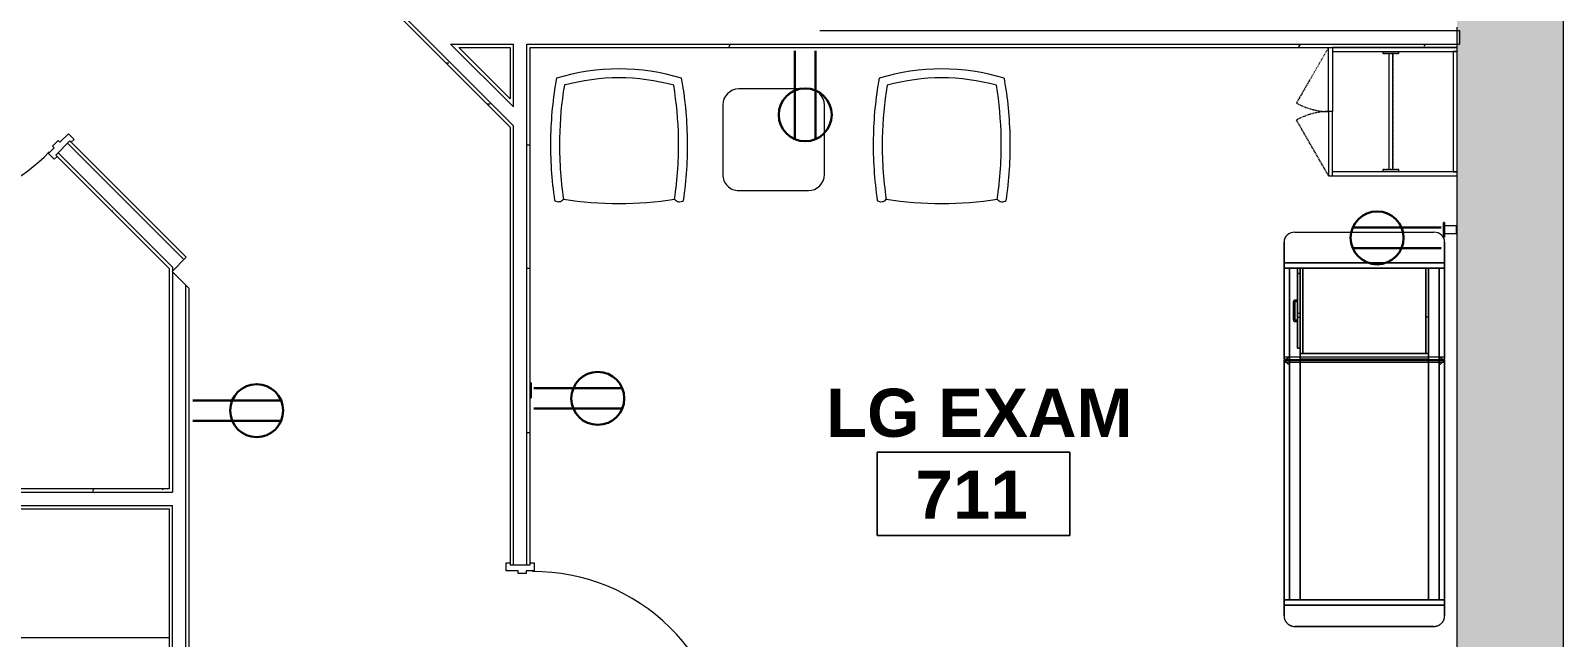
# Model space of a CAD drawing. Header units: inches. Extents: x 1076 to 2563, y 349 to 2134.
# Drawn here: x 1950.6 to 2237.1, y 1136.7 to 1250.2 of the extents above; entities that cross this region are included whole.
import ezdxf

# ---------------------------------------------------------------- set-up
doc = ezdxf.new("R2010")
doc.units = ezdxf.units.IN
doc.header["$MEASUREMENT"] = 0
doc.linetypes.add('Dash', pattern=[0.25, 0.125, -0.125])
doc.linetypes.add('Hidden', pattern=[0.28125, 0.1875, -0.09375])
for name, color, linetype, lineweight in [('A-ANNO-NOTE', 131, 'Continuous', 30), ('A-AREA-IDEN', 2, 'Continuous', 9), ('A-DOOR', 31, 'Continuous', 13), ('A-WALL', 113, 'Continuous', 13), ('A-WALL-PATT', 111, 'Continuous', 13), ('E-ELEC-FIXT', 91, 'Continuous', 9), ('I-FURN', 30, 'Continuous', 9), ('I-WALL', 2, 'Continuous', 13), ('Q-CASE', 31, 'Continuous', 13), ('Q-CASE-HDLN', 31, 'Dash', 9)]:
    doc.layers.add(name, color=color, linetype=linetype, lineweight=lineweight)
doc.styles.add('Swis721 Lt BT_B', font='', dxfattribs={"height": 9})
doc.styles.get('Swis721 Lt BT_B').set_extended_font_data('Swis721 Lt BT', bold=True)
pattern_1 = [(0, (0, 0), (30.72, 7.68), [1.267, -21.773, 1.267, -21.773, -122.88]), (0, (0, 0), (30.72, 7.68), [-46.08, 1.267, -44.813, 1.267, -21.773, -53.76]), (0, (0, 0), (30.72, 7.68), [-115.2, 1.267, -14.093, 1.267, -37.133]), (120, (11.52, 3.84), (-22.011075, 22.7643), [1.267, -21.773, 1.267, -21.773, -122.88]), (120, (11.52, 3.84), (-22.011075, 22.7643), [-46.08, 1.267, -44.813, 1.267, -21.773, -53.76]), (120, (11.52, 3.84), (-22.011075, 22.7643), [-115.2, 1.267, -14.093, 1.267, -37.133]), (240, (15.36, 19.2), (-8.708925, -30.4443), [1.267, -21.773, 1.267, -21.773, -122.88]), (240, (15.36, 19.2), (-8.708925, -30.4443), [-46.08, 1.267, -44.813, 1.267, -21.773, -53.76]), (240, (15.36, 19.2), (-8.708925, -30.4443), [-115.2, 1.267, -14.093, 1.267, -37.133])]

# ---------------------------------------------------------------- blocks, each defined once
blk = doc.blocks.new('Door - Single - Solid Door-V12-Level XX  POWER _ SIGNAL')
at = {"layer": 'A-DOOR', "lineweight": 9}
for p, q in [((-15.63, 2.54), (-14.13, 2.54)), ((-15.63, 1.79), (-15.63, 2.54)), ((-14.13, 2.54), (-14.13, 0.29)), ((-14.13, 0.29), (-13.63, 0.29)), ((-13.63, 0.29), (-13.63, -1.21)), ((21.62, 0.29), (22.12, 0.29)), ((21.62, -1.21), (21.62, 0.29)), ((22.12, 2.54), (23.62, 2.54)), ((22.12, 0.29), (22.12, 2.54)), ((23.62, 2.54), (23.62, 1.79)), ((-15.63, -2.71), (-15.63, -1.96)), ((-14.13, -2.71), (-15.63, -2.71)), ((-14.13, -1.21), (-14.13, -2.71)), ((-13.63, -1.21), (-14.13, -1.21)), ((22.12, -1.21), (21.62, -1.21)), ((22.12, -2.71), (22.12, -1.21)), ((23.62, -2.71), (22.12, -2.71)), ((23.62, -1.96), (23.62, -2.71))]:
    blk.add_line(p, q, dxfattribs=at)
at = {"layer": 'A-DOOR'}
for p, q in [((-12.63, -2.71), (-14.01, -2.71)), ((-14.01, -2.71), (-14.01, -38.71)), ((-12.63, -38.71), (-12.63, -2.71)), ((-14.01, -38.71), (-12.63, -38.71))]:
    blk.add_line(p, q, dxfattribs=at)
at = {"layer": 'A-DOOR', "lineweight": 9}
blk.add_arc((-14.01, -2.71), 36, 270, 0.5, dxfattribs=at)
blk = doc.blocks.new('F-Chairs - Side 05-7197658-Level XX  POWER _ SIGNAL')
at = {"layer": 'I-FURN'}
for centre, radius, start, end in [((57.8, 14.21), 70.61, 171.5308, 180.996), ((-11.33, 23.66), 1.18, 36.4314, 126.6303), ((57.8, 14.21), 68.93, 171.5308, 181.0506), ((0, -44.54), 69.68, 81.4321, 98.5679), ((11.32, 23.64), 1.18, 52.4725, 142.685), ((-57.8, 14.21), 68.93, 358.9494, 8.4692), ((-57.8, 14.21), 70.61, 359.004, 8.4692), ((57.8, 14.21), 70.61, 180.996, 190.1756), ((57.8, 14.21), 68.93, 181.0506, 189.3144), ((-57.8, 14.21), 68.93, 350.6856, 358.9494), ((-57.8, 14.21), 70.61, 349.8244, 359.004), ((0, 40.33), 38.66, 254.6661, 285.3339), ((0, 40.33), 40.33, 253.1446, 286.8554)]:
    blk.add_arc(centre, radius, start, end, dxfattribs=at)
blk = doc.blocks.new('Bed-Healthcare-4_SMARTBIM - Treatment_Table_SMARTBIM-V33-Level XX  POWER _ SIGNAL')
at = {"layer": 'I-FURN'}
for p, q in [((-35.57, 15), (-35.88, 15)), ((-35.88, 15), (-14.36, 15)), ((-14.06, 15), (-35.57, 15)), ((-31, 15), (-32, 15)), ((-32, 15), (-31, 15)), ((-32, 14.96), (-32, 14.88)), ((-32, 14.88), (-32, 14.96)), ((-32, 14.87), (-32, 14.73)), ((-32, 14.73), (-32, 14.87)), ((-32, 14.71), (-32, 14.53)), ((-32, 14.53), (-32, 14.71)), ((-32, 14.46), (-32, 14.26)), ((-32, 14.26), (-32, 14.46)), ((-31, 14.88), (-31, 14.96)), ((-31, 14.96), (-31, 14.88)), ((-31, 14.74), (-31, 14.87)), ((-31, 14.87), (-31, 14.74)), ((-31, 14.54), (-31, 14.71)), ((-31, 14.71), (-31, 14.54)), ((-31, 12), (-31, 14.5)), ((-31, 14.5), (-31, 14)), ((-14.36, 15), (-14.06, 15)), ((-14.36, 14.98), (-14.36, 14.94)), ((-14.36, 14.94), (-14.36, 14.86)), ((-14.36, 14.86), (-14.36, 14.71)), ((-14.36, 14.7), (-14.36, 14.26)), ((-13.85, 14.86), (-13.85, -14.83)), ((-13.84, -15), (-13.84, 15)), ((-13.84, 15), (34, 15)), ((-13.84, 15), (-13.63, 15)), ((-13.84, -15), (-13.84, 15)), ((-13.65, 14.81), (-13.65, -14.81)), ((34, 15), (-13.63, 15)), ((-13.41, 14.65), (-13.41, 14.81)), ((-13.41, -14.65), (-13.41, 14.65)), ((32, 15), (31, 15)), ((31, 15), (32, 15)), ((31, 14.96), (31, 14.87)), ((31, 14.87), (31, 14.96)), ((31, 14.86), (31, 14.71)), ((31, 14.71), (31, 14.86)), ((31, 14.7), (31, 14.51)), ((31, 14.51), (31, 14.7)), ((31, 14.5), (31, 14.27)), ((31, 14.27), (31, 14.5)), ((32, 14.87), (32, 14.96)), ((32, 14.96), (32, 14.87)), ((32, 14.71), (32, 14.86)), ((32, 14.86), (32, 14.71)), ((32, 14.51), (32, 14.7)), ((32, 14.7), (32, 14.51)), ((32, 14.27), (32, 14.5)), ((32, 14.5), (32, 14.27)), ((-37.7, -13), (-37.7, 13)), ((-32, 14.22), (-32, -14.22)), ((-32, -14.22), (-32, 14.22)), ((-14.44, 14), (-31, 14)), ((-31, 14), (-31, 12)), ((-31, 12), (-31, 14)), ((-31, 14), (-14.44, 14)), ((-31, 14), (-31, 12)), ((-31, 12), (-21.84, 12)), ((-21.84, 12), (-31, 12)), ((-31, 12), (-21.84, 12)), ((-21.84, 12), (-31, 12)), ((-31, 11.5), (-31, 12)), ((-31, 12), (-31, 11.5)), ((-21.84, 12), (-31, 12)), ((-31, 12), (-31, 11.5)), ((-31, 11.5), (-31, 12)), ((-31, 12), (-21.84, 12)), ((-21.84, 12), (-31, 12)), ((-31, 12), (-31, 11.5)), ((-31, 11.5), (-31, 12)), ((-31, 12), (-21.84, 12)), ((-21.84, 12), (-31, 12)), ((-31, 12), (-31, 11.5)), ((-31, 11.5), (-31, 12)), ((-31, 12), (-21.84, 12)), ((-31, 11.5), (-31, 12)), ((-31, 12), (-31, 11.5)), ((-31, 11.5), (-21.84, 11.5)), ((-21.84, 11.5), (-31, 11.5)), ((-31, 11.5), (-21.84, 11.5)), ((-21.84, 11.5), (-31, 11.5)), ((-31, 11.5), (-31, -12)), ((-31, -12), (-31, 11.5)), ((-31, 11.5), (-31, -11.5)), ((-31, -11.5), (-31, 11.5)), ((-31, -12), (-31, 11.5)), ((-31, 11.5), (-31, -11.5)), ((-21.84, 12), (-14.44, 12)), ((-15, 12), (-21.84, 12)), ((-21.84, 12), (-21.84, 11.5)), ((-21.84, 12), (-21.84, 11.5)), ((-15, 12), (-21.84, 12)), ((-21.84, 12), (-15, 12)), ((-14.44, 12), (-21.84, 12)), ((-21.84, 12), (-15, 12)), ((-14.44, 12), (-21.84, 12)), ((-21.84, 12), (-14.44, 12)), ((-21.84, 11.5), (-15, 11.5)), ((-15, 11.5), (-21.84, 11.5)), ((-14.44, 12), (-15, 12)), ((-15, 11.5), (-15, 12)), ((-15, 12), (-15, 11.5)), ((-14.44, 12), (-15, 12)), ((-15, 12), (-15, -12)), ((-15, 11.5), (-15, 12)), ((-15, 12), (-14.44, 12)), ((-15, 12), (-14.44, 12)), ((-15, -11.5), (-15, 11.5)), ((-14.22, 14), (-14.44, 14)), ((-14.44, 14), (-14.22, 14)), ((-14.42, 12), (-14.22, 12)), ((-14.22, 12), (-14.42, 12)), ((-14.22, 12), (-14.42, 12)), ((-14.42, 12), (-14.22, 12)), ((-14.22, 12), (-14.42, 12)), ((-14.42, 12), (-14.22, 12)), ((-14.22, 12), (-14.42, 12)), ((-14.42, 12), (-14.22, 12)), ((-14.36, 14.26), (-14.36, -14.26)), ((-14.04, 14), (-14.22, 14)), ((-14.22, 14), (-14.04, 14)), ((-14.2, 12), (-14.04, 12)), ((-14.04, 12), (-14.2, 12)), ((-14.04, 12), (-14.2, 12)), ((-14.2, 12), (-14.04, 12)), ((-14.04, 12), (-14.2, 12)), ((-14.2, 12), (-14.04, 12)), ((-14.04, 12), (-14.2, 12)), ((-14.2, 12), (-14.04, 12)), ((-13.91, 14), (-14.04, 14)), ((-14.04, 14), (-13.91, 14)), ((-14.03, 12), (-13.91, 12)), ((-13.91, 12), (-14.03, 12)), ((-13.91, 12), (-14, 12)), ((-14, -12), (-14, 12)), ((-14, 12), (-14, -12)), ((-14, 12), (-13.91, 12)), ((-13.91, 12), (-14, 12)), ((-14, 12), (-13.91, 12)), ((-13.85, 14), (-13.91, 14)), ((-13.91, 14), (-13.85, 14)), ((-13.91, 12), (-13.85, 12)), ((-13.85, 12), (-13.91, 12)), ((-13.85, 12), (-13.91, 12)), ((-13.91, 12), (-13.85, 12)), ((-13.85, 12), (-13.91, 12)), ((-13.91, 12), (-13.85, 12)), ((-13.64, 14), (-13.82, 14)), ((-13.82, 14), (-13.64, 14)), ((-13.79, 12), (-13.65, 12)), ((-13.65, 12), (-13.79, 12)), ((-13.65, 12), (-13.79, 12)), ((-13.79, 12), (-13.65, 12)), ((-13.65, 12), (-13.79, 12)), ((-13.79, 12), (-13.65, 12)), ((-13.49, 14), (-13.64, 14)), ((-13.64, 14), (-13.49, 14)), ((-13.63, 12), (-13.49, 12)), ((-13.49, 12), (-13.63, 12)), ((-13.49, 12), (-13.63, 12)), ((-13.63, 12), (-13.49, 12)), ((-13.49, 12), (-13.63, 12)), ((-13.63, 12), (-13.49, 12)), ((-13.41, 14), (-13.48, 14)), ((-13.48, 14), (-13.41, 14)), ((-13.47, 12), (-13.41, 12)), ((-13.41, 12), (-13.47, 12)), ((-13.41, 12), (-13.47, 12)), ((-13.47, 12), (-13.41, 12)), ((-13.41, 12), (-13.47, 12)), ((-13.47, 12), (-13.41, 12)), ((-13.29, 14), (-13.41, 14)), ((-13.41, 14), (-13.29, 14)), ((-13.41, 12), (-13.29, 12)), ((-13.29, 12), (-13.41, 12)), ((-13.29, 12), (-13.41, 12)), ((-13.41, 12), (-13.29, 12)), ((-13.29, 12), (-13.41, 12)), ((-13.41, 12), (-13.29, 12)), ((-13.07, 14), (-13.29, 14)), ((-13.29, 14), (-13.07, 14)), ((-13.27, 12), (-13.07, 12)), ((-13.07, 12), (-13.27, 12)), ((-13.07, 12), (-13.27, 12)), ((-13.27, 12), (-13.07, 12)), ((-13.07, 12), (-13.27, 12)), ((-13.27, 12), (-13.07, 12)), ((-12.84, 14), (-13.07, 14)), ((-13.07, 14), (-12.84, 14)), ((-13.05, 12), (31, 12)), ((31, 12), (-13.05, 12)), ((31, 12), (-13.05, 12)), ((-13.05, 12), (31, 12)), ((31, 12), (-13.05, 12)), ((-13.05, 12), (31, 12)), ((31, 14), (-12.84, 14)), ((-12.84, 14), (31, 14)), ((31, 14.26), (31, 14.01)), ((31, 14.01), (31, 14.26)), ((31, 12), (31, 14)), ((31, 14), (31, 12)), ((31, 14), (31, -14)), ((31, 12), (31, 14)), ((31, -12), (31, 12)), ((31, 12), (31, -12)), ((31, -12), (31, 12)), ((31, 12), (31, -12)), ((31, -12), (31, 12)), ((32, 14.01), (32, 14.26)), ((32, 14.26), (32, 14.01)), ((32, -14), (32, 14)), ((32, 14), (32, -14)), ((36, -13), (36, 13)), ((36, 13), (36, -13)), ((-32, -14.26), (-32, -14.46)), ((-32, -14.46), (-32, -14.26)), ((-15, -11.5), (-31, -11.5)), ((-31, -11.5), (-31, -12)), ((-31, -12), (-31, -11.5)), ((-31, -11.5), (-15, -11.5)), ((-31, -11.5), (-31, -12)), ((-31, -12), (-31, -11.5)), ((-31, -11.5), (-31, -12)), ((-21.83, -12), (-31, -12)), ((-31, -12), (-31, -12.5)), ((-31, -12.5), (-31, -12)), ((-31, -12), (-21.83, -12)), ((-21.83, -12), (-31, -12)), ((-31, -12), (-22.49, -12)), ((-31, -12), (-31, -12.5)), ((-31, -12), (-31, -12.5)), ((-31, -12), (-21.83, -12)), ((-30, -12), (-31, -12)), ((-31, -12), (-21.83, -12)), ((-21.83, -12), (-31, -12)), ((-31, -12), (-30, -12)), ((-30, -12), (-31, -12)), ((-31, -12.5), (-31, -12)), ((-31, -12), (-31, -12.5)), ((-31, -12.5), (-31, -14)), ((-31, -14), (-31, -12.5)), ((-22.49, -12.5), (-31, -12.5)), ((-31, -12.5), (-21.83, -12.5)), ((-31, -14.5), (-31, -12.5)), ((-31, -12.5), (-31, -14)), ((-31, -14), (-14.44, -14)), ((-14.44, -14), (-31, -14)), ((-31, -14), (-31, -14.5)), ((-30, -12), (-21.83, -12)), ((-21.83, -12), (-30, -12)), ((-21.83, -12), (-30, -12)), ((-30, -12), (-21.83, -12)), ((-30, -12.5), (-30, -12)), ((-30, -12), (-30, -12.5)), ((-30, -12), (-30, -12.5)), ((-30, -12), (-30, -12.5)), ((-21.83, -12), (-30, -12)), ((-30, -12), (-21.83, -12)), ((-21.83, -12), (-30, -12)), ((-30, -12.5), (-25, -12.5)), ((-21.83, -12.5), (-30, -12.5)), ((-25, -12.5), (-30, -12.5)), ((-30, -12.5), (-25, -12.5)), ((-24.75, -12.5), (-25, -12.5)), ((-25, -12.5), (-25, -13)), ((-25, -13), (-25, -12.5)), ((-25, -12.5), (-24.75, -12.5)), ((-24.75, -12.5), (-25, -12.5)), ((-25, -12.5), (-25, -13)), ((-25, -13), (-25, -12.5)), ((-25, -12.5), (-24.75, -12.5)), ((-25, -12.5), (-24.75, -12.5)), ((-24.75, -12.5), (-25, -12.5)), ((-25, -12.5), (-24.75, -12.5)), ((-24.75, -12.87), (-24.75, -12.5)), ((-24.75, -12.5), (-24.75, -12.87)), ((-24.75, -12.87), (-24.75, -12.5)), ((-24.75, -12.5), (-24.75, -12.87)), ((-24.75, -12.5), (-21.83, -12.5)), ((-21.83, -12.5), (-24.75, -12.5)), ((-24.75, -12.5), (-21.83, -12.5)), ((-24.75, -13.25), (-21.25, -13.25)), ((-21.25, -13.25), (-24.75, -13.25)), ((-24.75, -13.25), (-21.25, -13.25)), ((-21.25, -13.25), (-24.75, -13.25)), ((-21.37, -13), (-24.62, -13)), ((-24.62, -13), (-21.37, -13)), ((-21.37, -13), (-24.62, -13)), ((-24.62, -13), (-21.37, -13)), ((-22.49, -12), (-21.83, -12)), ((-22.49, -12), (-22.49, -12.5)), ((-21.83, -12.5), (-22.49, -12.5)), ((-14.23, -12), (-21.83, -12)), ((-21.83, -12), (-15, -12)), ((-21.83, -12.5), (-21.83, -12)), ((-21.83, -12), (-16, -12)), ((-16, -12), (-21.83, -12)), ((-16, -12), (-21.83, -12)), ((-21.83, -12), (-16, -12)), ((-21.83, -12), (-15, -12)), ((-16, -12), (-21.83, -12)), ((-21.83, -12), (-14.23, -12)), ((-15, -12), (-21.83, -12)), ((-21.83, -12), (-16, -12)), ((-16, -12), (-21.83, -12)), ((-21.83, -12.5), (-21.25, -12.5)), ((-16, -12.5), (-21.83, -12.5)), ((-21.25, -12.5), (-21.83, -12.5)), ((-21.83, -12.5), (-21.25, -12.5)), ((-21.25, -12.5), (-21.25, -12.87)), ((-21, -12.5), (-21.25, -12.5)), ((-21.25, -12.5), (-21, -12.5)), ((-21.25, -12.87), (-21.25, -12.5)), ((-21.25, -12.5), (-21.25, -12.87)), ((-21, -12.5), (-21.25, -12.5)), ((-21.25, -12.5), (-21, -12.5)), ((-21.25, -12.87), (-21.25, -12.5)), ((-21.25, -12.5), (-21, -12.5)), ((-21, -12.5), (-21.25, -12.5)), ((-21.25, -12.5), (-21, -12.5)), ((-21, -13), (-21, -12.5)), ((-21, -12.5), (-21, -13)), ((-21, -13), (-21, -12.5)), ((-21, -12.5), (-21, -13)), ((-21, -12.5), (-16, -12.5)), ((-16, -12.5), (-21, -12.5)), ((-21, -12.5), (-16, -12.5)), ((-16, -12), (-16, -12.5)), ((-16, -12), (-16, -12.5)), ((-16, -12.5), (-16, -12)), ((-16, -12), (-16, -12.5)), ((-15, -12), (-16, -12)), ((-16, -12), (-14.23, -12)), ((-14.23, -12), (-16, -12)), ((-15, -12), (-15, -11.5)), ((-15, -11.5), (-15, -12)), ((-15, -12), (-15, -11.5)), ((-15, -12), (-14.23, -12)), ((-15, -12), (-14.23, -12)), ((-14.23, -12), (-15, -12)), ((-14.23, -12), (-15, -12)), ((-14.44, -14), (-14.22, -14)), ((-14.22, -14), (-14.44, -14)), ((-14.36, -14.26), (-14.36, -14.7)), ((-14.05, -12), (-14.22, -12)), ((-14.22, -12), (-14.05, -12)), ((-14.22, -12), (-14.05, -12)), ((-14.05, -12), (-14.22, -12)), ((-14.22, -12), (-14.05, -12)), ((-14.05, -12), (-14.22, -12)), ((-14.22, -12), (-14.05, -12)), ((-14.05, -12), (-14.22, -12)), ((-14.22, -14), (-14.04, -14)), ((-14.04, -14), (-14.22, -14)), ((-13.93, -12), (-14.04, -12)), ((-14.04, -12), (-13.93, -12)), ((-14.04, -14), (-13.92, -14)), ((-13.92, -14), (-14.04, -14)), ((-14, -12), (-13.93, -12)), ((-13.93, -12), (-14, -12)), ((-14, -12), (-13.93, -12)), ((-13.93, -12), (-14, -12)), ((-13.86, -12), (-13.91, -12)), ((-13.91, -12), (-13.86, -12)), ((-13.91, -12), (-13.86, -12)), ((-13.86, -12), (-13.91, -12)), ((-13.91, -12), (-13.86, -12)), ((-13.86, -12), (-13.91, -12)), ((-13.91, -14), (-13.85, -14)), ((-13.85, -14), (-13.91, -14)), ((-13.65, -12), (-13.84, -12)), ((-13.84, -12), (-13.65, -12)), ((-13.84, -12), (-13.65, -12)), ((-13.65, -12), (-13.84, -12)), ((-13.84, -12), (-13.65, -12)), ((-13.65, -12), (-13.84, -12)), ((-13.84, -14), (-13.65, -14)), ((-13.65, -14), (-13.84, -14)), ((-13.5, -12), (-13.65, -12)), ((-13.65, -12), (-13.5, -12)), ((-13.65, -12), (-13.5, -12)), ((-13.5, -12), (-13.65, -12)), ((-13.65, -12), (-13.5, -12)), ((-13.5, -12), (-13.65, -12)), ((-13.65, -14), (-13.49, -14)), ((-13.49, -14), (-13.65, -14)), ((-13.49, -14), (-13.42, -14)), ((-13.42, -14), (-13.49, -14)), ((-13.31, -12), (-13.41, -12)), ((-13.41, -12), (-13.31, -12)), ((-13.41, -12), (-13.31, -12)), ((-13.31, -12), (-13.41, -12)), ((-13.41, -12), (-13.31, -12)), ((-13.31, -12), (-13.41, -12)), ((-13.41, -14), (-13.29, -14)), ((-13.29, -14), (-13.41, -14)), ((-13.09, -12), (-13.29, -12)), ((-13.29, -12), (-13.09, -12)), ((-13.29, -12), (-13.09, -12)), ((-13.09, -12), (-13.29, -12)), ((-13.29, -12), (-13.09, -12)), ((-13.09, -12), (-13.29, -12)), ((-13.29, -14), (-13.07, -14)), ((-13.07, -14), (-13.29, -14)), ((-12.85, -12), (-13.07, -12)), ((-13.07, -12), (-12.85, -12)), ((-13.07, -12), (-12.85, -12)), ((-12.85, -12), (-13.07, -12)), ((-13.07, -12), (-12.85, -12)), ((-12.85, -12), (-13.07, -12)), ((-13.07, -14), (-12.84, -14)), ((-12.84, -14), (-13.07, -14)), ((31, -12), (-12.84, -12)), ((-12.84, -12), (31, -12)), ((-12.84, -12), (31, -12)), ((31, -12), (-12.84, -12)), ((-12.84, -12), (31, -12)), ((31, -12), (-12.84, -12)), ((-12.84, -14), (31, -14)), ((31, -14), (-12.84, -14)), ((31, -14), (31, -12)), ((31, -12), (31, -14)), ((31, -14), (31, -12)), ((31, -14.01), (31, -14.26)), ((31, -14.26), (31, -14.01)), ((31, -14.27), (31, -14.5)), ((31, -14.5), (31, -14.27)), ((32, -14.26), (32, -14.01)), ((32, -14.01), (32, -14.26)), ((32, -14.5), (32, -14.27)), ((32, -14.27), (32, -14.5)), ((-35.88, -15), (-35.57, -15)), ((-14.36, -15), (-35.88, -15)), ((-35.57, -15), (-14.06, -15)), ((-32, -14.53), (-32, -14.71)), ((-32, -14.71), (-32, -14.53)), ((-32, -14.73), (-32, -14.87)), ((-32, -14.87), (-32, -14.73)), ((-32, -14.88), (-32, -14.96)), ((-32, -14.96), (-32, -14.88)), ((-32, -15), (-31, -15)), ((-31, -15), (-32, -15)), ((-31, -14.71), (-31, -14.54)), ((-31, -14.54), (-31, -14.71)), ((-31, -14.87), (-31, -14.74)), ((-31, -14.74), (-31, -14.87)), ((-31, -14.96), (-31, -14.88)), ((-31, -14.88), (-31, -14.96)), ((-14.36, -14.71), (-14.36, -14.83)), ((-14.36, -14.86), (-14.36, -14.94)), ((-14.36, -14.94), (-14.36, -14.98)), ((-14.06, -15), (-14.36, -15)), ((-13.85, -14.83), (-13.85, -14.86)), ((34, -15), (-13.84, -15)), ((-13.63, -15), (-13.84, -15)), ((-13.63, -15), (34, -15)), ((-13.41, -14.81), (-13.41, -14.65)), ((31, -14.51), (31, -14.7)), ((31, -14.7), (31, -14.51)), ((31, -14.71), (31, -14.86)), ((31, -14.86), (31, -14.71)), ((31, -14.87), (31, -14.96)), ((31, -14.96), (31, -14.87)), ((31, -15), (32, -15)), ((32, -15), (31, -15)), ((32, -14.7), (32, -14.51)), ((32, -14.51), (32, -14.7)), ((32, -14.86), (32, -14.71)), ((32, -14.71), (32, -14.86)), ((32, -14.96), (32, -14.87)), ((32, -14.87), (32, -14.96))]:
    blk.add_line(p, q, dxfattribs=at)
at = {"layer": 'I-FURN', "flags": 128}
for points in [[(-13.41, 14.88), (-13.53, 14.84), (-13.65, 14.81)], [(-13.63, 15), (-13.52, 14.97), (-13.41, 14.88)], [(36, 13), (36, 13.08), (35.99, 13.16), (35.99, 13.24), (35.97, 13.32), (35.96, 13.4), (35.94, 13.48), (35.92, 13.55), (35.9, 13.63), (35.87, 13.7), (35.84, 13.78), (35.81, 13.85), (35.77, 13.92), (35.74, 13.99), (35.69, 14.06), (35.65, 14.13), (35.6, 14.19), (35.56, 14.26), (35.5, 14.32), (35.45, 14.38), (35.39, 14.43), (35.33, 14.49), (35.27, 14.54), (35.21, 14.59), (35.15, 14.64), (35.08, 14.68), (35.01, 14.72), (34.94, 14.76), (34.87, 14.8), (34.8, 14.83), (34.72, 14.86), (34.65, 14.89), (34.57, 14.92), (34.5, 14.94), (34.42, 14.96), (34.34, 14.97), (34.26, 14.98), (34.18, 14.99), (34.1, 15), (34.02, 15), (34, 15)], [(34, -15), (34.08, -15), (34.16, -14.99), (34.24, -14.99), (34.32, -14.97), (34.4, -14.96), (34.48, -14.94), (34.55, -14.92), (34.63, -14.9), (34.7, -14.87), (34.78, -14.84), (34.85, -14.81), (34.92, -14.77), (34.99, -14.74), (35.06, -14.69), (35.13, -14.65), (35.19, -14.6), (35.26, -14.56), (35.32, -14.5), (35.38, -14.45), (35.43, -14.39), (35.49, -14.33), (35.54, -14.27), (35.59, -14.21), (35.64, -14.15), (35.68, -14.08), (35.72, -14.01), (35.76, -13.94), (35.8, -13.87), (35.83, -13.8), (35.86, -13.72), (35.89, -13.65), (35.92, -13.57), (35.94, -13.5), (35.96, -13.42), (35.97, -13.34), (35.98, -13.26), (35.99, -13.18), (36, -13.1), (36, -13.02), (36, -13)], [(-13.65, -14.81), (-13.53, -14.84), (-13.41, -14.88)], [(-13.41, -14.88), (-13.52, -14.97), (-13.63, -15)]]:
    blk.add_lwpolyline(points, dxfattribs=at)
at = {"layer": 'I-FURN'}
for centre, radius, start, end in [((34, 13), 2, 60, 90), ((34, 13), 2, 45, 60), ((34, 13), 2, 30, 45), ((34, 13), 2, 0, 30), ((-24.75, -13), 0.25, 180, 270), ((-24.75, -13), 0.25, 180, 195), ((-24.75, -13), 0.25, 180, 270), ((-24.75, -13), 0.25, 180, 195), ((-24.75, -13), 0.25, 195, 270), ((-24.75, -13), 0.25, 195, 270), ((-24.62, -12.87), 0.125, 180, 270), ((-24.62, -12.87), 0.125, 180, 195), ((-24.62, -12.87), 0.125, 180, 270), ((-24.62, -12.87), 0.125, 180, 270), ((-24.62, -12.87), 0.125, 195, 210), ((-24.62, -12.87), 0.125, 210, 255), ((-24.62, -12.87), 0.125, 255, 270), ((-21.37, -12.87), 0.125, 270, 0), ((-21.37, -12.87), 0.125, 270, 0), ((-21.37, -12.87), 0.125, 270, 0), ((-21.37, -12.87), 0.125, 270, 285), ((-21.37, -12.87), 0.125, 285, 330), ((-21.37, -12.87), 0.125, 330, 0), ((-21.25, -13), 0.25, 270, 360), ((-21.25, -13), 0.25, 270, 360), ((-21.25, -13), 0.25, 270, 0), ((-21.25, -13), 0.25, 270, 300), ((-21.25, -13), 0.25, 300, 315), ((-21.25, -13), 0.25, 315, 330), ((-21.25, -13), 0.25, 330, 345), ((-21.25, -13), 0.25, 345, 0), ((34, -13), 2, 315, 330), ((34, -13), 2, 330, 360), ((34, -13), 2, 270, 292.5228), ((34, -13), 2, 292.8114, 300), ((34, -13), 2, 300, 315)]:
    blk.add_arc(centre, radius, start, end, dxfattribs=at)
for centre, major_axis, ratio, start_param, end_param in [((-35.88, 13), (0, 2), 0.913075, 0, 1.570796), ((-14.06, 14), (0, 1), 0.407793, 5.75613, 6.283185), ((-35.88, -13), (0, 2), 0.913075, 1.570796, 3.141593), ((-14.06, -14), (0, 1), 0.407793, 3.141593, 3.668648)]:
    blk.add_ellipse(centre, major_axis=major_axis, ratio=ratio, start_param=start_param, end_param=end_param, dxfattribs=at)
for points, knots in [([(-13.85, 14.86), (-13.86, 14.82), (-13.89, 14.74), (-13.96, 14.63), (-14, 14.55), (-14.05, 14.48), (-14.12, 14.38), (-14.25, 14.22), (-14.36, 14.09), (-14.44, 14)], [0, 0, 0, 0, 0.25, 0.375, 0.4375, 0.5, 0.625, 0.75, 1, 1, 1, 1]), ([(-12.84, 14), (-12.91, 14.08), (-13.03, 14.2), (-13.18, 14.35), (-13.29, 14.46), (-13.39, 14.56), (-13.52, 14.68), (-13.6, 14.76), (-13.65, 14.81)], [0, 0, 0, 0, 0.25, 0.375, 0.5, 0.625, 0.75, 1, 1, 1, 1]), ([(-14.44, -14), (-14.36, -14.09), (-14.25, -14.22), (-14.12, -14.38), (-14.05, -14.48), (-14, -14.55), (-13.96, -14.63), (-13.89, -14.74), (-13.86, -14.82), (-13.85, -14.86)], [-1, -1, -1, -1, -0.75, -0.625, -0.5, -0.4375, -0.375, -0.25, 0, 0, 0, 0]), ([(-13.65, -14.81), (-13.6, -14.76), (-13.52, -14.68), (-13.39, -14.56), (-13.29, -14.46), (-13.18, -14.35), (-13.03, -14.2), (-12.92, -14.08), (-12.84, -14)], [-1, -1, -1, -1, -0.75, -0.625, -0.5, -0.375, -0.25, 0, 0, 0, 0])]:
    blk.add_open_spline(points, degree=3, knots=knots, dxfattribs=at)
blk = doc.blocks.new('Bernhardt_Design-Table-Occasional-Accent-_A19-A42_ - A19-6982465-Level XX  POWER _ SIGNAL')
at = {"layer": 'I-FURN'}
for p, q in [((6.5, 9.5), (-6.51, 9.5)), ((-9.5, 6.51), (-9.5, -6.5)), ((9.5, -6.5), (9.5, 6.5)), ((-6.5, -9.5), (6.5, -9.5))]:
    blk.add_line(p, q, dxfattribs=at)
for centre, radius, start, end in [((-6.51, 6.51), 2.99, 90, 180), ((6.5, 6.5), 3, 360, 90), ((-6.5, -6.5), 3, 180, 270), ((6.5, -6.5), 3, 270, 360)]:
    blk.add_arc(centre, radius, start, end, dxfattribs=at)
blk = doc.blocks.new('CW Cupbd Combined - Robe 80_h x 24_d - 2 Doors - 1 rail - 1 shoe shelf-7650964-Level XX  POWER _ SIGNAL')
at = {"layer": 'Q-CASE', "lineweight": 20}
for p, q in [((2.75, -2.36), (2, -2.36)), ((2, -2.36), (2, -25.61)), ((2.75, -13.26), (2.75, -2.36)), ((25.25, -2.36), (2.75, -2.36)), ((2.75, -2.36), (2.75, -3.11)), ((26, -2.36), (25.25, -2.36)), ((25.25, -2.36), (25.25, -13.26)), ((25.25, -3.11), (25.25, -2.36)), ((26, -25.61), (26, -2.36)), ((2.75, -3.11), (25.25, -3.11)), ((2.75, -25.61), (2.75, -16.21)), ((25.25, -16.21), (25.25, -25.61)), ((2, -25.61), (14, -25.61)), ((2, -26.36), (2, -25.61)), ((14, -25.61), (14, -26.36)), ((26, -25.61), (14, -25.61)), ((14, -25.61), (14, -26.36)), ((26, -26.36), (26, -25.61)), ((14, -26.36), (2, -26.36)), ((14, -26.36), (26, -26.36))]:
    blk.add_line(p, q, dxfattribs=at)
at = {"layer": 'Q-CASE', "lineweight": 9}
for p, q in [((3.14, -13.26), (2.75, -13.26)), ((2.75, -16.21), (2.75, -13.26)), ((3.14, -13.26), (3.14, -16.21)), ((25.25, -13.26), (24.85, -13.26)), ((24.85, -16.21), (24.85, -13.26)), ((25.25, -13.26), (25.25, -16.21)), ((2.75, -16.21), (3.14, -16.21)), ((24.85, -14.34), (3.14, -14.34)), ((3.14, -15.13), (24.85, -15.13)), ((24.85, -16.21), (25.25, -16.21))]:
    blk.add_line(p, q, dxfattribs=at)
at = {"layer": 'Q-CASE', "linetype": 'Hidden', "lineweight": 9}
for p, q in [((2, -26.36), (12.39, -32.36)), ((26, -26.36), (15.6, -32.36))]:
    blk.add_line(p, q, dxfattribs=at)
for centre, start, end in [((2, -26.36), 330, 0.5), ((26, -26.36), 179.5, 210)]:
    blk.add_arc(centre, 12, start, end, dxfattribs=at)
at = {"layer": 'Q-CASE-HDLN'}
for p, q in [((3.14, -13.26), (2.75, -13.26)), ((3.14, -16.21), (3.14, -13.26)), ((25.25, -13.26), (24.85, -13.26)), ((24.85, -13.26), (24.85, -16.21)), ((2.75, -16.21), (3.14, -16.21)), ((3.14, -14.34), (24.85, -14.34)), ((3.14, -15.13), (24.85, -15.13)), ((24.85, -16.21), (25.25, -16.21))]:
    blk.add_line(p, q, dxfattribs=at)
blk = doc.blocks.new('PS - Power Device _Wall Base_ - Duplex-V67-Level XX  POWER _ SIGNAL')
at = {"layer": 'E-ELEC-FIXT'}
for p, q in [((2239.39, 885.76), (2242.14, 885.76)), ((2239.39, 885.76), (2239.39, 885.58)), ((2242.14, 885.58), (2242.14, 885.76))]:
    blk.add_line(p, q, dxfattribs=at)
blk = doc.blocks.new('PS - Power Device _Wall Base_ - Duplex-V68-Level XX  POWER _ SIGNAL')
at = {"layer": 'E-ELEC-FIXT'}
for p, q in [((2214.71, 1211.54), (2214.71, 1214.29)), ((2214.89, 1214.29), (2214.71, 1214.29)), ((2214.89, 1214.29), (2214.89, 1211.54)), ((2217.02, 1213.67), (2214.89, 1213.67)), ((2217.02, 1212.17), (2214.89, 1212.17)), ((2217.02, 1213.67), (2217.02, 1212.17)), ((2214.89, 1211.54), (2214.71, 1211.54))]:
    blk.add_line(p, q, dxfattribs=at)
blk = doc.blocks.new('C-Counter Top1 - ADJ HEIGHT 2-7727322-Level XX  POWER _ SIGNAL')
at = {"layer": 'Q-CASE', "lineweight": 9}
for p, q in [((-47.26, 24), (-47.26, 0)), ((-47.26, 0), (90.79, 0))]:
    blk.add_line(p, q, dxfattribs=at)
blk = doc.blocks.new('Door - Single - Solid Door-7731895-Level XX  POWER _ SIGNAL')
at = {"layer": 'A-DOOR', "lineweight": 9}
for p, q in [((-15.63, 2.54), (-14.13, 2.54)), ((-15.63, 1.79), (-15.63, 2.54)), ((-14.13, 2.54), (-14.13, 0.29)), ((-14.13, 0.29), (-13.63, 0.29)), ((-13.63, 0.29), (-13.63, -1.21)), ((21.62, 0.29), (22.12, 0.29)), ((21.62, -1.21), (21.62, 0.29)), ((22.12, 2.54), (23.62, 2.54)), ((22.12, 0.29), (22.12, 2.54)), ((23.62, 2.54), (23.62, 1.79)), ((-15.63, -2.71), (-15.63, -1.96)), ((-14.13, -2.71), (-15.63, -2.71)), ((-14.13, -1.21), (-14.13, -2.71)), ((-13.63, -1.21), (-14.13, -1.21)), ((22.12, -1.21), (21.62, -1.21)), ((22.12, -2.71), (22.12, -1.21)), ((23.62, -2.71), (22.12, -2.71)), ((23.62, -1.96), (23.62, -2.71))]:
    blk.add_line(p, q, dxfattribs=at)
at = {"layer": 'A-DOOR'}
for p, q in [((-14.01, -2.71), (-39.46, -28.17)), ((-13.03, -3.69), (-14.01, -2.71)), ((-38.49, -29.14), (-13.03, -3.69)), ((-39.46, -28.17), (-38.49, -29.14))]:
    blk.add_line(p, q, dxfattribs=at)
at = {"layer": 'A-DOOR', "lineweight": 9}
blk.add_arc((-14.01, -2.71), 36, 225, 0.5, dxfattribs=at)
blk = doc.blocks.new('Room Tag - Room Name and Number-3379422-Level XX  POWER _ SIGNAL')
at = {"layer": 'A-AREA-IDEN'}
for p, q in [((-0.1881, -0.1636), (-0.1881, -0.0018)), ((-0.1881, -0.0018), (0.1869, -0.0018)), ((0.1869, -0.0018), (-0.1881, -0.0018)), ((-0.1881, -0.0018), (-0.1881, -0.1636)), ((0.1869, -0.0018), (0.1869, -0.1636)), ((0.1869, -0.1636), (0.1869, -0.0018)), ((0.1869, -0.1636), (-0.1881, -0.1636)), ((-0.1881, -0.1636), (0.1869, -0.1636))]:
    blk.add_line(p, q, dxfattribs=at)

msp = doc.modelspace()

# ---------------------------------------------------------------- hatches: boundary and pattern name
at = {"layer": 'A-WALL-PATT', "lineweight": 9}
msp.add_hatch(color=7, dxfattribs=at).paths.add_polyline_path([(2237.08, 1082.48), (2237.08, 2095.92), (2217.2, 2095.92), (2217.2, 1082.48), (2227.94, 1082.48)], flags=0)
h = msp.add_hatch(dxfattribs=at)
h.set_pattern_fill('FP_1', color=256, style=0, pattern_type=2)
h.set_pattern_definition(pattern_1)
h.paths.add_polyline_path([(2040.27, 1232.12), (2040.27, 1233), (1966.75, 1306.48), (1966.75, 1305.64), (2011.75, 1260.64)], flags=0)
h = msp.add_hatch(dxfattribs=at)
h.set_pattern_fill('FP_1', color=256, style=0, pattern_type=2)
h.set_pattern_definition(pattern_1)
h.paths.add_polyline_path([(1977.06, 1205.16), (1977.14, 1205.24), (1977.14, 1205.97), (1955.76, 1227.35), (1955.32, 1226.9), (1976.99, 1205.24)], flags=0)
h.paths.add_polyline_path([(1928.1, 1254.13), (1928.54, 1254.57), (1927.42, 1255.69), (1926.53, 1255.69), (1927.66, 1254.57)], flags=0)
h = msp.add_hatch(dxfattribs=at)
h.set_pattern_fill('FP_1', color=256, style=0, pattern_type=2)
h.set_pattern_definition(pattern_1)
h.paths.add_polyline_path([(2217.2, 1247.04), (2217.2, 1247.67), (2043.39, 1247.67), (2043.39, 1247.04), (2215.69, 1247.04)], flags=0)
h.paths.add_polyline_path([(2040.89, 1247.04), (2040.89, 1247.67), (2030.02, 1247.67), (2030.64, 1247.04), (2040.27, 1247.04)], flags=0)
h = msp.add_hatch(dxfattribs=at)
h.set_pattern_fill('FP_1', color=256, style=0, pattern_type=2)
h.set_pattern_definition(pattern_1)
h.paths.add_polyline_path([(2043.39, 1105.29), (2044.02, 1105.29), (2044.02, 1111.79), (2043.39, 1111.79), (2043.39, 1105.92)], flags=0)
h.paths.add_polyline_path([(2043.39, 1150.29), (2044.02, 1150.29), (2044.02, 1247.04), (2043.39, 1247.04), (2043.39, 1171.03)], flags=0)
h = msp.add_hatch(dxfattribs=at)
h.set_pattern_fill('FP_1', color=256, style=0, pattern_type=2)
h.set_pattern_definition(pattern_1)
h.paths.add_polyline_path([(1976.52, 1163.87), (1977.14, 1163.87), (1977.14, 1164.49), (1814.46, 1164.49), (1814.46, 1163.87), (1958.43, 1163.87)], flags=0)
h.paths.add_polyline_path([(1980.27, 1163.87), (1980.27, 1164.49), (1979.64, 1164.49), (1979.64, 1163.87)], flags=0)
h = msp.add_hatch(dxfattribs=at)
h.set_pattern_fill('FP_1', color=256, style=0, pattern_type=2)
h.set_pattern_definition(pattern_1)
h.paths.add_polyline_path([(1979.64, 1112.74), (1980.27, 1112.74), (1980.27, 1163.87), (1979.64, 1163.87), (1979.64, 1160.74)], flags=0)
h = msp.add_hatch(dxfattribs=at)
h.set_pattern_fill('FP_1', color=256, style=0, pattern_type=2)
h.set_pattern_definition(pattern_1)
h.paths.add_polyline_path([(1977.14, 1160.74), (1977.14, 1161.37), (1814.46, 1161.37), (1814.46, 1160.74), (1976.52, 1160.74)], flags=0)

# ---------------------------------------------------------------- linework, layer by layer
at = {"layer": 'A-ANNO-NOTE'}
for p, q in [((2093.48, 1246.39), (2093.48, 1229.86)), ((2097.31, 1246.39), (2097.31, 1229.86)), ((2097.31, 1246.39), (2097.31, 1229.86)), ((2214.24, 1213.34), (2197.71, 1213.34)), ((2214.24, 1213.34), (2197.71, 1213.34)), ((2214.24, 1209.51), (2197.71, 1209.51)), ((2044.67, 1183.34), (2061.2, 1183.34)), ((2044.67, 1183.34), (2061.2, 1183.34)), ((1980.92, 1181.04), (1997.45, 1181.04)), ((1980.92, 1181.04), (1997.45, 1181.04)), ((2044.67, 1179.51), (2061.2, 1179.51)), ((1980.92, 1177.21), (1997.45, 1177.21))]:
    msp.add_line(p, q, dxfattribs=at)
for centre in [(2095.4, 1234.43), (2202.28, 1211.42), (2056.63, 1181.42), (1992.88, 1179.13)]:
    msp.add_circle(centre, 4.95, dxfattribs=at)
at = {"layer": 'A-WALL', "color": 8, "lineweight": 20}
for p, q in [((2237.08, 1103), (2237.08, 2095.92)), ((2217.2, 1250.17), (2217.2, 1247.67)), ((2217.2, 1247.04), (2217.2, 1089.33))]:
    msp.add_line(p, q, dxfattribs=at)
at = {"layer": 'A-WALL'}
for p, q in [((1967.37, 1305.89), (2040.89, 1232.37)), ((2098.14, 1250.17), (2217.7, 1250.17)), ((2029.13, 1247.67), (2040.89, 1247.67)), ((2029.13, 1247.67), (2040.89, 1235.91)), ((2040.89, 1235.91), (2040.89, 1247.67)), ((2043.39, 1247.67), (2217.7, 1247.67)), ((2043.39, 1150.29), (2043.39, 1247.67)), ((2040.89, 1150.29), (2040.89, 1232.37)), ((1979.27, 1207.37), (1957.53, 1229.11)), ((1977.14, 1205.97), (1955.76, 1227.35)), ((1977.14, 1205.97), (1977.14, 1205.24)), ((1977.14, 1205.08), (1977.14, 1163.87)), ((1979.64, 1112.74), (1979.64, 1202.58)), ((1813.84, 1163.87), (1977.14, 1163.87)), ((1813.84, 1161.37), (1977.14, 1161.37)), ((1977.14, 1112.74), (1977.14, 1161.37))]:
    msp.add_line(p, q, dxfattribs=at)
at = {"layer": 'A-WALL', "color": 55}
for p, q in [((2217.2, 1250.79), (2217.2, 1250.17)), ((2217.2, 1247.67), (2217.2, 1247.04))]:
    msp.add_line(p, q, dxfattribs=at)
at = {"layer": 'I-WALL'}
for p, q in [((1966.75, 1305.64), (2040.27, 1232.12)), ((2030.64, 1247.04), (2040.27, 1247.04)), ((2040.27, 1237.42), (2030.64, 1247.04)), ((2040.27, 1247.04), (2040.27, 1237.42)), ((2044.02, 1247.04), (2193.2, 1247.04)), ((2044.02, 1150.29), (2044.02, 1247.04)), ((2193.95, 1247.04), (2217.2, 1247.04)), ((2040.27, 1232.12), (2040.27, 1150.29)), ((1957.97, 1229.56), (1955.32, 1226.9)), ((1979.72, 1207.81), (1957.97, 1229.56)), ((1955.32, 1226.9), (1976.52, 1205.71)), ((1977.06, 1205.16), (1979.72, 1207.81)), ((1976.52, 1205.71), (1976.52, 1164.49)), ((1980.27, 1201.96), (1977.06, 1205.16)), ((1980.27, 1112.74), (1980.27, 1201.96)), ((1976.52, 1164.49), (1814.46, 1164.49)), ((1814.46, 1160.74), (1976.52, 1160.74)), ((1976.52, 1160.74), (1976.52, 1112.74)), ((2040.27, 1150.29), (2044.02, 1150.29))]:
    msp.add_line(p, q, dxfattribs=at)
at = {"layer": 'I-WALL', "lineweight": 9}
msp.add_line((2217.7, 1250.17), (2217.7, 1247.67), dxfattribs=at)

# ---------------------------------------------------------------- block references
at = {"layer": 'A-AREA-IDEN', "xscale": 95.99999999999994, "yscale": 95.99999999999994, "zscale": 95.99999999999994}
msp.add_blockref('Room Tag - Room Name and Number-3379422-Level XX  POWER _ SIGNAL', (2126.9, 1171.52), dxfattribs=at)
at = {"layer": 'A-DOOR'}
for name, p, rotation in [('Door - Single - Solid Door-7731895-Level XX  POWER _ SIGNAL', (1940.27, 1244.73), 315), ('Door - Single - Solid Door-V12-Level XX  POWER _ SIGNAL', (2042.05, 1127.05), 89.99999999999986)]:
    msp.add_blockref(name, p, dxfattribs=dict(at, rotation=rotation))
at = {"layer": 'E-ELEC-FIXT'}
msp.add_blockref('PS - Power Device _Wall Base_ - Duplex-V68-Level XX  POWER _ SIGNAL', (0, 0), dxfattribs=at)
at = {"layer": 'E-ELEC-FIXT', "rotation": 270.0000000000001}
msp.add_blockref('PS - Power Device _Wall Base_ - Duplex-V67-Level XX  POWER _ SIGNAL', (1158.44, 3423.69), dxfattribs=at)
at = {"layer": 'I-FURN'}
for name, p, rotation in [('F-Chairs - Side 05-7197658-Level XX  POWER _ SIGNAL', (2060.6, 1243.01), 180), ('F-Chairs - Side 05-7197658-Level XX  POWER _ SIGNAL', (2120.91, 1243.01), 180), ('Bernhardt_Design-Table-Occasional-Accent-_A19-A42_ - A19-6982465-Level XX  POWER _ SIGNAL', (2089.48, 1229.76), 269.9999999999991), ('Bed-Healthcare-4_SMARTBIM - Treatment_Table_SMARTBIM-V33-Level XX  POWER _ SIGNAL', (2199.89, 1174.78), 269.9999999999995)]:
    msp.add_blockref(name, p, dxfattribs=dict(at, rotation=rotation))
at = {"layer": 'Q-CASE', "lineweight": 9, "rotation": 269.9999999999998}
msp.add_blockref('CW Cupbd Combined - Robe 80_h x 24_d - 2 Doors - 1 rail - 1 shoe shelf-7650964-Level XX  POWER _ SIGNAL', (2219.57, 1249.04), dxfattribs=at)
at = {"layer": 'Q-CASE', "lineweight": 9}
msp.add_blockref('C-Counter Top1 - ADJ HEIGHT 2-7727322-Level XX  POWER _ SIGNAL', (1885.72, 1136.74), dxfattribs=at)

# ---------------------------------------------------------------- texts
at = {"layer": 'A-AREA-IDEN', "char_height": 9, "attachment_point": 1, "style": 'Swis721 Lt BT_B'}
for s, insert, width in [('LG EXAM', (2099.29, 1183.23), 66.66), ('711', (2116.01, 1167.91), 25.452)]:
    msp.add_mtext(s, dxfattribs=dict(at, insert=insert, width=width))

doc.saveas('drawing.dxf')
